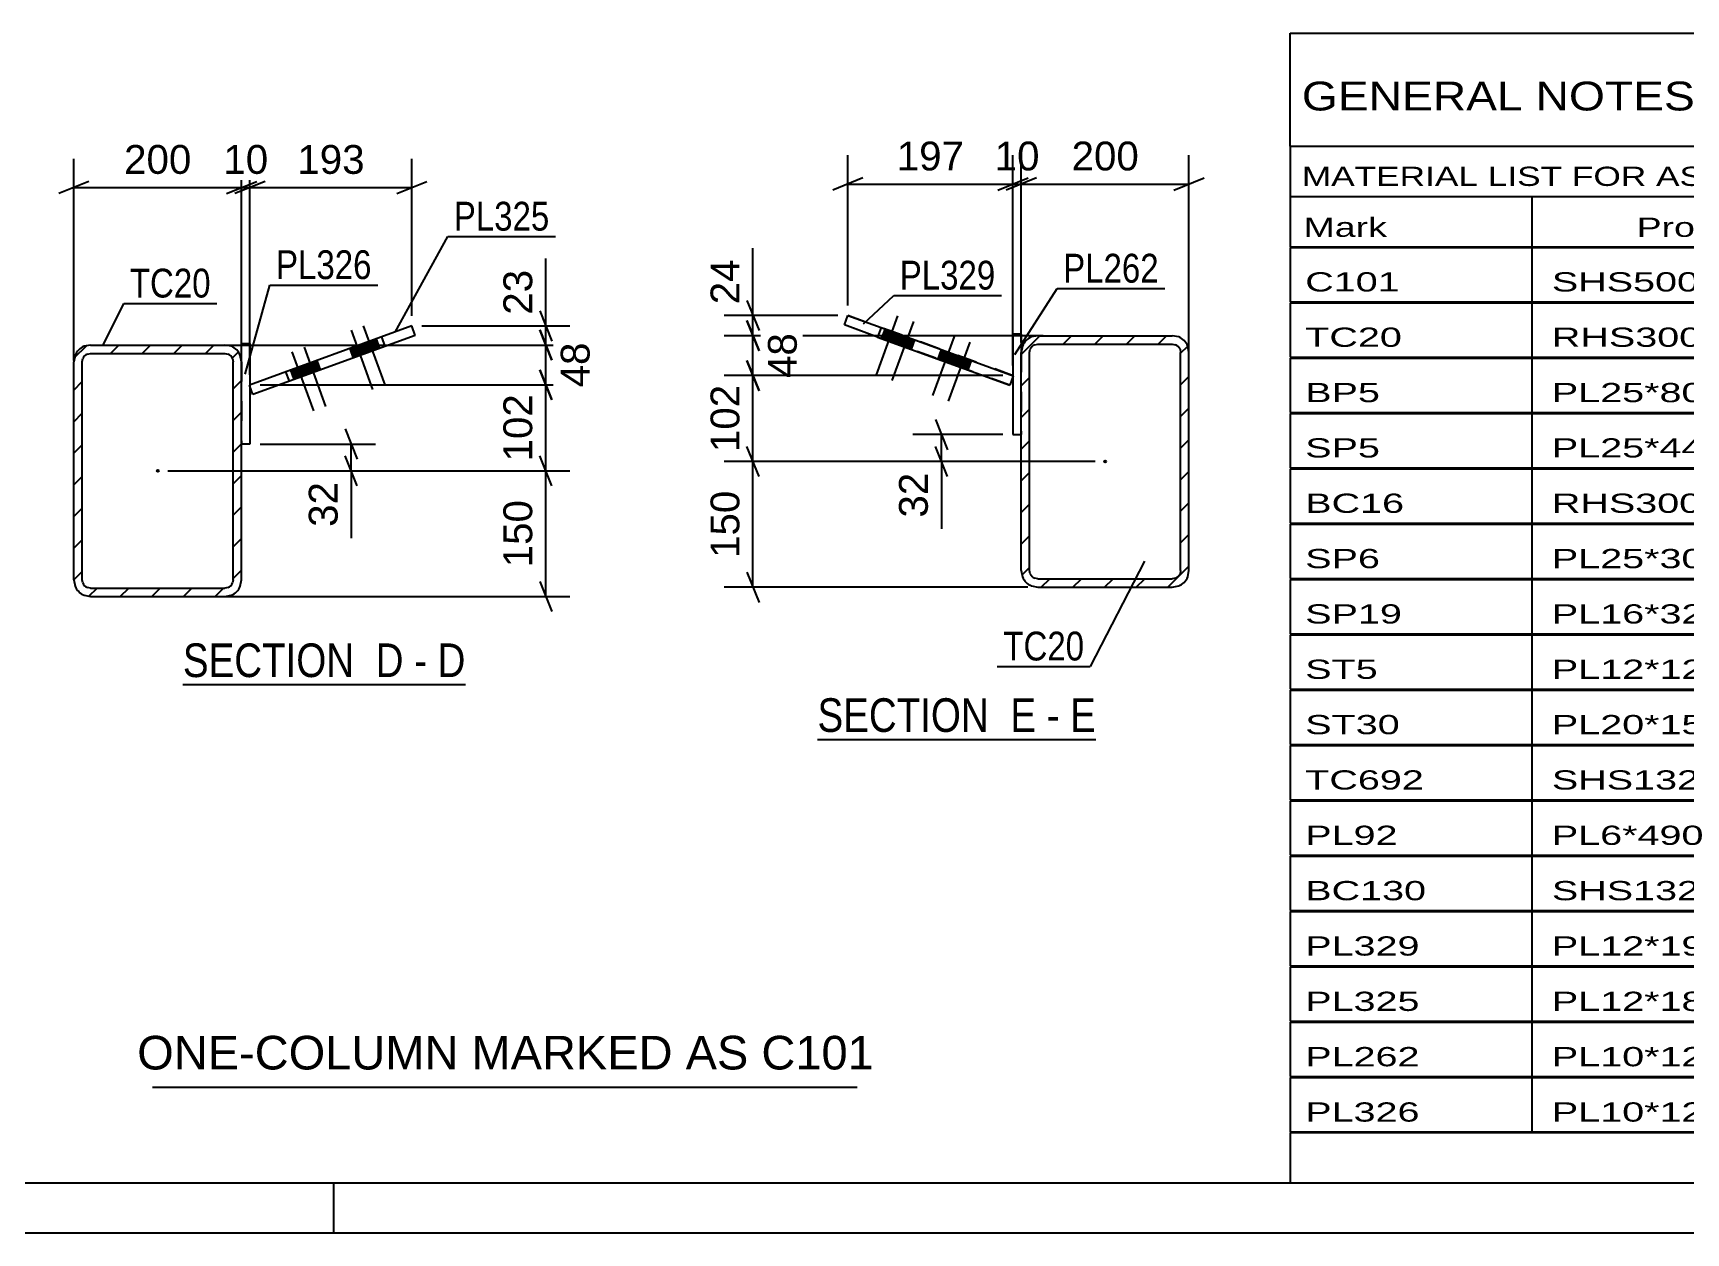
# Model space of a CAD drawing. Header units: millimetres. Extents: x -162 to 432, y -197 to 223.
# Drawn here: x -17.8 to 146.4, y -196.9 to -77.6 of the extents above; entities that cross this region are included whole.
import ezdxf

# ---------------------------------------------------------------- set-up
doc = ezdxf.new("R2010")
doc.units = ezdxf.units.MM
doc.linetypes.add('DXK_LINE_DOT2', pattern=[3.9198, 1.9599, -1.9599])
doc.linetypes.add('DXK_LINE_DOT3', pattern=[5.9187, 2.979, -0.9799, 0.9799, -0.9799])
doc.styles.add('Arial', font='ARIAL.TTF', dxfattribs={"height": 0.2})
doc.styles.add('Arial Narrow', font='ARIALN.TTF', dxfattribs={"height": 0.2})

# ---------------------------------------------------------------- blocks, each defined once
blk = doc.blocks.new('Unknown-284928118-1134')
at = {"color": 5, "linetype": 'Continuous'}
for p, q in [((-156.88, -191.89), (427.12, -191.89)), ((12.12, -196.89), (12.12, -191.89)), ((-161.88, -196.89), (432.12, -196.89))]:
    blk.add_line(p, q, dxfattribs=at)
blk = doc.blocks.new('Unknown-284928118-13 - 1659')
at = {"color": 6, "linetype": 'Continuous'}
blk.add_line((-2.87, -142.39), (25.2, -142.39), dxfattribs=at)
at = {"color": 0, "linetype": 'Continuous'}
for points in [[(15.23, -141.64), (15.23, -138.14), (-2.87, -138.14), (-2.87, -141.64)], [(19.05, -141.64), (19.05, -138.14), (16.28, -138.14), (16.28, -141.64)], [(21.38, -141.64), (21.38, -138.14), (20.1, -138.14), (20.1, -141.64)], [(25.2, -141.64), (25.2, -138.14), (22.43, -138.14), (22.43, -141.64)]]:
    blk.add_wipeout(points, dxfattribs=at)
at = {"color": 7, "linetype": 'Continuous', "style": 'Arial Narrow'}
for s, p in [('SECTION ', (-2.87, -141.64)), ('D', (16.28, -141.64)), ('D', (22.43, -141.64)), ('-', (20.1, -141.64))]:
    blk.add_text(s, height=3.34, dxfattribs=at).set_placement(p)
blk = doc.blocks.new('Unknown-284928118-16 - 3590')
at = {"color": 6, "linetype": 'Continuous'}
blk.add_line((60.17, -147.84), (87.82, -147.84), dxfattribs=at)
at = {"color": 0, "linetype": 'Continuous'}
for points in [[(78.28, -147.09), (78.28, -143.59), (60.17, -143.59), (60.17, -147.09)], [(81.89, -147.09), (81.89, -143.59), (79.33, -143.59), (79.33, -147.09)], [(84.21, -147.09), (84.21, -143.59), (82.94, -143.59), (82.94, -147.09)], [(87.82, -147.09), (87.82, -143.59), (85.26, -143.59), (85.26, -147.09)]]:
    blk.add_wipeout(points, dxfattribs=at)
at = {"color": 7, "linetype": 'Continuous', "style": 'Arial Narrow'}
for s, p in [('SECTION ', (60.17, -147.09)), ('E', (79.33, -147.09)), ('E', (85.26, -147.09)), ('-', (82.94, -147.09))]:
    blk.add_text(s, height=3.34, dxfattribs=at).set_placement(p)
blk = doc.blocks.new('Part-284928118-1743 - 1659')
at = {"color": 2, "linetype": 'Continuous'}
for p, q in [((2.96, -110.31), (2.96, -108.48)), ((2.96, -108.48), (3.79, -108.48)), ((3.79, -108.48), (3.79, -118.48)), ((3.79, -118.48), (2.96, -118.48))]:
    blk.add_line(p, q, dxfattribs=at)
at = {"color": 7, "linetype": 'DXK_LINE_DOT2'}
blk.add_line((2.96, -110.31), (2.96, -118.48), dxfattribs=at)
blk = doc.blocks.new('Part-284928118-1690 - 1659')
at = {"linetype": 'Continuous'}
h = blk.add_hatch(dxfattribs=at)
h.set_pattern_fill('', scale=0.7, style=0, pattern_type=0)
h.set_pattern_definition([(45, (-13.7074, -131.9738), (-1.57154, 1.57154), [])])
h.paths.add_polyline_path([(-13.71, -110.31), (-13.71, -131.97), (-13.58, -132.61), (-13.22, -133.15), (-12.68, -133.51), (-12.04, -133.64), (1.29, -133.64), (1.93, -133.51), (2.47, -133.15), (2.83, -132.61), (2.96, -131.97), (2.96, -110.31), (2.83, -109.67), (2.47, -109.13), (1.93, -108.77), (1.29, -108.64), (-12.04, -108.64), (-12.68, -108.77), (-13.22, -109.13), (-13.58, -109.67)])
h.paths.add_polyline_path([(-12.63, -109.72), (-12.36, -109.54), (-12.04, -109.47), (1.29, -109.47), (1.61, -109.54), (1.88, -109.72), (2.06, -109.99), (2.13, -110.31), (2.13, -131.97), (2.06, -132.29), (1.88, -132.56), (1.61, -132.74), (1.29, -132.81), (-12.04, -132.81), (-12.36, -132.74), (-12.63, -132.56), (-12.81, -132.29), (-12.87, -131.97), (-12.87, -110.31), (-12.81, -109.99)])
blk.add_hatch(color=246, dxfattribs=at).paths.add_polyline_path([(-5.37, -121.24, -1), (-5.37, -121.04, -1)])
at = {"color": 2, "linetype": 'Continuous'}
for p, q in [((-13.58, -109.67), (-13.71, -110.31)), ((-12.87, -110.31), (-12.81, -109.99)), ((-12.04, -108.64), (-12.68, -108.77)), ((-12.36, -109.54), (-12.04, -109.47)), ((-12.04, -108.64), (1.29, -108.64)), ((-12.04, -109.47), (1.29, -109.47)), ((1.93, -108.77), (1.29, -108.64)), ((1.29, -109.47), (1.61, -109.54)), ((2.06, -109.99), (2.13, -110.31)), ((2.96, -110.31), (2.83, -109.67)), ((-13.71, -131.97), (-13.71, -110.31)), ((-12.87, -131.97), (-12.87, -110.31)), ((2.13, -131.97), (2.13, -110.31)), ((2.96, -131.97), (2.96, -110.31)), ((-13.71, -131.97), (-13.58, -132.61)), ((-12.81, -132.29), (-12.87, -131.97)), ((-12.04, -132.81), (-12.36, -132.74)), ((-12.04, -132.81), (1.29, -132.81)), ((1.61, -132.74), (1.29, -132.81)), ((2.13, -131.97), (2.06, -132.29)), ((2.83, -132.61), (2.96, -131.97)), ((-12.68, -133.51), (-12.04, -133.64)), ((-12.04, -133.64), (1.29, -133.64)), ((1.29, -133.64), (1.93, -133.51))]:
    blk.add_line(p, q, dxfattribs=at)
at = {"color": 7, "linetype": 'DXK_LINE_DOT3'}
blk.add_line((-5.37, -121.14), (-5.37, -121.14), dxfattribs=at)
at = {"color": 246, "linetype": 'DXK_LINE_DOT2'}
blk.add_line((-5.37, -121.14), (-5.37, -121.14), dxfattribs=at)
at = {"color": 246, "linetype": 'Continuous'}
blk.add_circle((-5.37, -121.14), 0.1, dxfattribs=at)
at = {"color": 2, "linetype": 'Continuous'}
for centre, radius, start, end in [((-12.04, -110.31), 1.67, 112.5, 157.5), ((-12.04, -110.31), 0.833, 112.5, 157.5), ((1.29, -110.31), 0.833, 22.5, 67.5), ((1.29, -110.31), 1.67, 22.5, 67.5), ((-12.04, -131.97), 1.67, 202.5, 247.5), ((-12.04, -131.97), 0.833, 202.5, 247.5), ((1.29, -131.97), 0.833, 292.5, 337.5), ((1.29, -131.97), 1.67, 292.5, 337.5)]:
    blk.add_arc(centre, radius, start, end, dxfattribs=at)
blk = doc.blocks.new('Part-284928118-1760 - 1659')
at = {"color": 2, "linetype": 'Continuous'}
for p, q in [((19.87, -106.75), (3.75, -112.62)), ((20.21, -107.69), (4.09, -113.56)), ((17.23, -108.78), (16.88, -107.84)), ((20.21, -107.69), (19.87, -106.75)), ((4.09, -113.56), (3.75, -112.62))]:
    blk.add_line(p, q, dxfattribs=at)
at = {"color": 7, "linetype": 'DXK_LINE_DOT2'}
blk.add_line((7.71, -112.24), (7.37, -111.3), dxfattribs=at)
blk = doc.blocks.new('Bolt-284928118-1769 - 1659')
at = {"linetype": 'Continuous'}
for points in [[(15.25, -109.5), (16.66, -108.98), (16.32, -108.04), (14.91, -108.56)], [(14.04, -109.94), (15.45, -109.43), (15.11, -108.49), (13.7, -109)], [(8.16, -112.08), (9.57, -111.57), (9.23, -110.63), (7.82, -111.14)], [(9.37, -111.64), (10.78, -111.12), (10.44, -110.18), (9.03, -110.7)]]:
    blk.add_hatch(color=1, dxfattribs=at).paths.add_polyline_path(points)
at = {"color": 1, "linetype": 'Continuous'}
for p, q in [((13.83, -107.18), (15.97, -113.05)), ((15.05, -106.73), (17.18, -112.61)), ((16.32, -108.04), (16.66, -108.98)), ((7.95, -109.32), (10.09, -115.19)), ((9.17, -108.87), (11.3, -114.75)), ((13.7, -109), (14.04, -109.94)), ((14.91, -108.56), (15.25, -109.5)), ((15.11, -108.49), (15.45, -109.43)), ((7.82, -111.14), (8.16, -112.08)), ((9.03, -110.7), (9.37, -111.64)), ((9.23, -110.63), (9.57, -111.57)), ((10.44, -110.18), (10.78, -111.12))]:
    blk.add_line(p, q, dxfattribs=at)
blk = doc.blocks.new('Part-284928118-3602 - 3590')
at = {"linetype": 'Continuous'}
h = blk.add_hatch(dxfattribs=at)
h.set_pattern_fill('', scale=0.7, style=0, pattern_type=0)
h.set_pattern_definition([(45, (96.948, -108.7447), (-1.57154, 1.57154), [])])
h.paths.add_polyline_path([(97.07, -109.38), (96.95, -108.74), (96.59, -108.2), (96.05, -107.84), (95.41, -107.72), (82.07, -107.72), (81.44, -107.84), (80.9, -108.2), (80.54, -108.74), (80.41, -109.38), (80.41, -131.05), (80.54, -131.69), (80.9, -132.23), (81.44, -132.59), (82.07, -132.72), (95.41, -132.72), (96.05, -132.59), (96.59, -132.23), (96.95, -131.69), (97.07, -131.05)])
h.paths.add_polyline_path([(96.18, -131.37), (96, -131.64), (95.73, -131.82), (95.41, -131.88), (82.07, -131.88), (81.76, -131.82), (81.49, -131.64), (81.3, -131.37), (81.24, -131.05), (81.24, -109.38), (81.3, -109.06), (81.49, -108.79), (81.76, -108.61), (82.07, -108.55), (95.41, -108.55), (95.73, -108.61), (96, -108.79), (96.18, -109.06), (96.24, -109.38), (96.24, -131.05)])
blk.add_hatch(color=246, dxfattribs=at).paths.add_polyline_path([(88.74, -120.32, -1), (88.74, -120.12, -1)])
at = {"color": 2, "linetype": 'Continuous'}
for p, q in [((82.07, -107.72), (81.44, -107.84)), ((82.07, -107.72), (82.07, -107.72)), ((82.07, -107.72), (95.41, -107.72)), ((95.41, -107.72), (95.41, -107.72)), ((96.05, -107.84), (95.41, -107.72)), ((80.54, -108.74), (80.41, -109.38)), ((80.41, -109.38), (80.41, -109.38)), ((80.41, -131.05), (80.41, -109.38)), ((81.24, -109.38), (81.3, -109.06)), ((81.24, -109.38), (81.24, -109.38)), ((81.24, -131.05), (81.24, -109.38)), ((81.76, -108.61), (82.07, -108.55)), ((82.07, -108.55), (82.07, -108.55)), ((82.07, -108.55), (95.41, -108.55)), ((95.41, -108.55), (95.41, -108.55)), ((95.41, -108.55), (95.73, -108.61)), ((96.18, -109.06), (96.24, -109.38)), ((96.24, -109.38), (96.24, -109.38)), ((96.24, -131.05), (96.24, -109.38)), ((97.07, -109.38), (96.95, -108.74)), ((97.07, -109.38), (97.07, -109.38)), ((97.07, -131.05), (97.07, -109.38)), ((80.41, -131.05), (80.41, -131.05)), ((80.41, -131.05), (80.54, -131.69)), ((81.24, -131.05), (81.24, -131.05)), ((81.3, -131.37), (81.24, -131.05)), ((96.24, -131.05), (96.18, -131.37)), ((96.24, -131.05), (96.24, -131.05)), ((96.95, -131.69), (97.07, -131.05)), ((97.07, -131.05), (97.07, -131.05)), ((81.44, -132.59), (82.07, -132.72)), ((82.07, -131.88), (81.76, -131.82)), ((82.07, -131.88), (82.07, -131.88)), ((82.07, -131.88), (95.41, -131.88)), ((82.07, -132.72), (82.07, -132.72)), ((82.07, -132.72), (95.41, -132.72)), ((95.73, -131.82), (95.41, -131.88)), ((95.41, -131.88), (95.41, -131.88)), ((95.41, -132.72), (96.05, -132.59)), ((95.41, -132.72), (95.41, -132.72))]:
    blk.add_line(p, q, dxfattribs=at)
at = {"color": 7, "linetype": 'DXK_LINE_DOT3'}
blk.add_line((88.74, -120.22), (88.74, -120.22), dxfattribs=at)
at = {"color": 246, "linetype": 'DXK_LINE_DOT2'}
blk.add_line((88.74, -120.22), (88.74, -120.22), dxfattribs=at)
at = {"color": 246, "linetype": 'Continuous'}
blk.add_circle((88.74, -120.22), 0.1, dxfattribs=at)
at = {"color": 2, "linetype": 'Continuous'}
for centre, radius, start, end in [((82.07, -109.38), 1.67, 112.5, 157.5), ((95.41, -109.38), 1.67, 22.5, 67.5), ((82.07, -109.38), 0.833, 112.5, 157.5), ((95.41, -109.38), 0.833, 22.5, 67.5), ((82.07, -131.05), 1.67, 202.5, 247.5), ((82.07, -131.05), 0.833, 202.5, 247.5), ((95.41, -131.05), 0.833, 292.5, 337.5), ((95.41, -131.05), 1.67, 292.5, 337.5)]:
    blk.add_arc(centre, radius, start, end, dxfattribs=at)
blk = doc.blocks.new('Bolt-284928118-3603 - 3590')
at = {"linetype": 'Continuous'}
for points in [[(66.51, -107.99), (67.91, -108.5), (68.26, -107.56), (66.85, -107.05)], [(68.07, -108.56), (69.48, -109.07), (69.82, -108.13), (68.41, -107.62)], [(72.12, -110.03), (73.53, -110.54), (73.87, -109.6), (72.46, -109.09)], [(73.68, -110.6), (75.09, -111.11), (75.43, -110.17), (74.03, -109.66)]]:
    blk.add_hatch(color=1, dxfattribs=at).paths.add_polyline_path(points)
at = {"color": 1, "linetype": 'Continuous'}
for p, q in [((68.12, -105.74), (65.98, -111.61)), ((69.69, -106.31), (67.55, -112.18)), ((66.85, -107.05), (66.51, -107.99)), ((68.26, -107.56), (67.91, -108.5)), ((68.41, -107.62), (68.07, -108.56)), ((69.82, -108.13), (69.48, -109.07)), ((73.73, -107.78), (71.6, -113.65)), ((75.3, -108.35), (73.16, -114.22)), ((72.46, -109.09), (72.12, -110.03)), ((73.87, -109.6), (73.53, -110.54)), ((74.03, -109.66), (73.68, -110.6)), ((75.43, -110.17), (75.09, -111.11))]:
    blk.add_line(p, q, dxfattribs=at)
blk = doc.blocks.new('Part-284928118-3616 - 3590')
at = {"color": 2, "linetype": 'Continuous'}
for p, q in [((62.84, -106.65), (63.18, -105.71)), ((66.14, -107.85), (62.84, -106.65)), ((63.18, -105.71), (66.48, -106.91)), ((66.48, -106.91), (66.14, -107.85)), ((66.14, -107.85), (79.28, -112.63)), ((66.48, -106.91), (79.62, -111.69)), ((79.62, -111.69), (79.28, -112.63)), ((79.62, -111.69), (79.62, -111.69))]:
    blk.add_line(p, q, dxfattribs=at)
at = {"color": 7, "linetype": 'DXK_LINE_DOT2'}
for p, q in [((79.28, -112.63), (62.84, -106.65)), ((79.62, -111.69), (63.18, -105.71)), ((74.76, -110.99), (75.1, -110.05))]:
    blk.add_line(p, q, dxfattribs=at)
blk = doc.blocks.new('Part-284928118-3623 - 3590')
at = {"color": 2, "linetype": 'Continuous'}
for p, q in [((80.41, -107.55), (79.58, -107.55)), ((79.58, -107.55), (79.58, -117.55)), ((80.41, -107.55), (80.41, -109.38)), ((79.58, -117.55), (80.41, -117.55))]:
    blk.add_line(p, q, dxfattribs=at)
at = {"color": 7, "linetype": 'DXK_LINE_DOT2'}
for p, q in [((80.41, -107.55), (79.58, -107.55)), ((80.41, -109.38), (80.41, -117.55)), ((79.58, -117.55), (80.41, -117.55))]:
    blk.add_line(p, q, dxfattribs=at)
blk = doc.blocks.new('StraightDimension-284928118-1772 - 1659')
at = {"color": 7, "linetype": 'Continuous'}
for p, q in [((33.78, -122.64), (32.58, -119.64)), ((-4.37, -121.14), (35.58, -121.14)), ((33.18, -133.64), (33.18, -121.14)), ((32.58, -132.14), (33.78, -135.14)), ((0.94, -133.64), (35.58, -133.64))]:
    blk.add_line(p, q, dxfattribs=at)
at = {"color": 0}
blk.add_wipeout([(32.43, -123.46), (28.23, -123.46), (28.23, -131.33), (32.43, -131.33)], dxfattribs=at)
at = {"color": 3, "style": 'Arial'}
blk.add_text('150', height=2.865, rotation=90.0002, dxfattribs=at).set_placement((31.83, -130.73))
blk = doc.blocks.new('StraightDimension-284928118-1799 - 1659')
at = {"color": 7, "linetype": 'Continuous'}
for p, q in [((32.58, -105.25), (33.78, -108.25)), ((20.87, -106.75), (35.58, -106.75)), ((33.78, -110.14), (32.58, -107.14)), ((33.18, -108.64), (33.18, -106.75)), ((-0.22, -108.64), (35.58, -108.64))]:
    blk.add_line(p, q, dxfattribs=at)
at = {"color": 0}
blk.add_wipeout([(32.43, -100.58), (28.23, -100.58), (28.23, -106.23), (32.43, -106.23)], dxfattribs=at)
at = {"color": 7, "linetype": 'Continuous'}
blk.add_line((33.18, -106.75), (33.18, -100.05), dxfattribs=at)
blk.add_line((33.18, -106.75), (33.18, -100.05), dxfattribs=at)
at = {"color": 3, "style": 'Arial'}
blk.add_text('23', height=2.865, rotation=90.0002, dxfattribs=at).set_placement((31.83, -105.63))
blk = doc.blocks.new('StraightDimension-284928118-1784 - 1659')
at = {"color": 7, "linetype": 'Continuous'}
for p, q in [((32.58, -111.1), (33.78, -114.1)), ((4.79, -112.6), (35.58, -112.6)), ((33.18, -121.14), (33.18, -112.6)), ((33.78, -122.64), (32.58, -119.64)), ((-4.37, -121.14), (35.58, -121.14))]:
    blk.add_line(p, q, dxfattribs=at)
at = {"color": 0}
blk.add_wipeout([(32.43, -112.94), (28.23, -112.94), (28.23, -120.81), (32.43, -120.81)], dxfattribs=at)
at = {"color": 3, "style": 'Arial'}
blk.add_text('102', height=2.865, rotation=90.0002, dxfattribs=at).set_placement((31.83, -120.21))
blk = doc.blocks.new('StraightDimension-284928118-1805 - 1659')
at = {"color": 7, "linetype": 'Continuous'}
for p, q in [((32.58, -107.14), (33.78, -110.14)), ((-0.22, -108.64), (36.03, -108.64)), ((33.18, -112.6), (33.18, -108.64)), ((33.78, -114.1), (32.58, -111.1)), ((4.79, -112.6), (36.03, -112.6))]:
    blk.add_line(p, q, dxfattribs=at)
at = {"color": 0}
blk.add_wipeout([(38.13, -107.8), (33.93, -107.8), (33.93, -113.45), (38.13, -113.45)], dxfattribs=at)
at = {"color": 3, "style": 'Arial'}
blk.add_text('48', height=2.865, rotation=90.0002, dxfattribs=at).set_placement((37.53, -112.85))
blk = doc.blocks.new('StraightDimension-284928118-1820 - 1659')
at = {"color": 7, "linetype": 'Continuous'}
for p, q in [((13.25, -116.98), (14.45, -119.98)), ((4.79, -118.48), (16.25, -118.48)), ((14.45, -122.64), (13.25, -119.64)), ((13.85, -121.14), (13.85, -118.48)), ((-4.37, -121.14), (16.25, -121.14))]:
    blk.add_line(p, q, dxfattribs=at)
at = {"color": 0}
blk.add_wipeout([(13.1, -121.67), (8.9, -121.67), (8.9, -127.31), (13.1, -127.31)], dxfattribs=at)
at = {"color": 7, "linetype": 'Continuous'}
blk.add_line((13.85, -121.14), (13.85, -127.84), dxfattribs=at)
blk.add_line((13.85, -121.14), (13.85, -127.84), dxfattribs=at)
at = {"color": 3, "style": 'Arial'}
blk.add_text('32', height=2.865, rotation=90.0002, dxfattribs=at).set_placement((12.5, -126.71))
blk = doc.blocks.new('StraightDimension-284928118-1832 - 1659')
at = {"color": 7, "linetype": 'Continuous'}
for p, q in [((-13.71, -110.19), (-13.71, -90.13)), ((2.96, -109.31), (2.96, -90.13)), ((-12.21, -92.38), (-15.21, -93.58)), ((-13.71, -92.98), (2.96, -92.98)), ((1.46, -93.58), (4.46, -92.38))]:
    blk.add_line(p, q, dxfattribs=at)
at = {"color": 0}
blk.add_wipeout([(-1.44, -92.23), (-1.44, -88.03), (-9.31, -88.03), (-9.31, -92.23)], dxfattribs=at)
at = {"color": 3, "style": 'Arial'}
blk.add_text('200', height=2.865, dxfattribs=at).set_placement((-8.71, -91.63))
blk = doc.blocks.new('StraightDimension-284928118-1845 - 1659')
at = {"color": 7, "linetype": 'Continuous'}
for p, q in [((3.79, -111.6), (3.79, -90.13)), ((19.87, -105.75), (19.87, -90.13)), ((5.29, -92.38), (2.29, -93.58)), ((3.79, -92.98), (19.87, -92.98)), ((18.37, -93.58), (21.37, -92.38))]:
    blk.add_line(p, q, dxfattribs=at)
at = {"color": 0}
blk.add_wipeout([(15.77, -92.23), (15.77, -88.03), (7.9, -88.03), (7.9, -92.23)], dxfattribs=at)
at = {"color": 3, "style": 'Arial'}
blk.add_text('193', height=2.865, dxfattribs=at).set_placement((8.5, -91.63))
blk = doc.blocks.new('StraightDimension-284928118-1859 - 1659')
at = {"color": 7, "linetype": 'Continuous'}
for p, q in [((2.96, -109.31), (2.96, -90.13)), ((3.79, -111.6), (3.79, -90.13)), ((1.46, -93.58), (4.46, -92.38)), ((5.29, -92.38), (2.29, -93.58)), ((2.96, -92.98), (3.79, -92.98))]:
    blk.add_line(p, q, dxfattribs=at)
at = {"color": 0}
blk.add_wipeout([(6.2, -92.23), (6.2, -88.03), (0.55, -88.03), (0.55, -92.23)], dxfattribs=at)
at = {"color": 3, "style": 'Arial'}
blk.add_text('10', height=2.865, dxfattribs=at).set_placement((1.15, -91.63))
blk = doc.blocks.new('StraightDimension-284928118-3726 - 3590')
at = {"color": 7, "linetype": 'Continuous'}
for p, q in [((53.16, -104.21), (54.36, -107.21)), ((62.18, -105.71), (50.91, -105.71)), ((54.36, -109.22), (53.16, -106.22)), ((53.76, -107.72), (53.76, -105.71)), ((82.59, -107.72), (50.91, -107.72))]:
    blk.add_line(p, q, dxfattribs=at)
at = {"color": 0}
blk.add_wipeout([(53.01, -99.54), (48.81, -99.54), (48.81, -105.19), (53.01, -105.19)], dxfattribs=at)
at = {"color": 7, "linetype": 'Continuous'}
blk.add_line((53.76, -105.71), (53.76, -99.01), dxfattribs=at)
blk.add_line((53.76, -105.71), (53.76, -99.01), dxfattribs=at)
at = {"color": 3, "style": 'Arial'}
blk.add_text('24', height=2.865, rotation=90.0002, dxfattribs=at).set_placement((52.41, -104.59))
blk = doc.blocks.new('StraightDimension-284928118-3673 - 3590')
at = {"color": 7, "linetype": 'Continuous'}
for p, q in [((71.88, -116.05), (73.08, -119.05)), ((78.58, -117.55), (69.63, -117.55)), ((72.48, -120.22), (72.48, -117.55)), ((73.08, -121.72), (71.88, -118.72)), ((87.74, -120.22), (69.63, -120.22))]:
    blk.add_line(p, q, dxfattribs=at)
at = {"color": 0}
blk.add_wipeout([(71.73, -120.74), (67.53, -120.74), (67.53, -126.39), (71.73, -126.39)], dxfattribs=at)
at = {"color": 7, "linetype": 'Continuous'}
blk.add_line((72.48, -120.22), (72.48, -126.91), dxfattribs=at)
blk.add_line((72.48, -120.22), (72.48, -126.91), dxfattribs=at)
at = {"color": 3, "style": 'Arial'}
blk.add_text('32', height=2.865, rotation=90.0002, dxfattribs=at).set_placement((71.13, -125.79))
blk = doc.blocks.new('StraightDimension-284928118-3685 - 3590')
at = {"color": 7, "linetype": 'Continuous'}
for p, q in [((79.58, -110.68), (79.58, -89.79)), ((80.41, -108.38), (80.41, -89.79)), ((78.08, -93.24), (81.08, -92.04)), ((81.91, -92.04), (78.91, -93.24)), ((79.58, -92.64), (80.41, -92.64))]:
    blk.add_line(p, q, dxfattribs=at)
at = {"color": 0}
blk.add_wipeout([(82.82, -91.89), (82.82, -87.69), (77.17, -87.69), (77.17, -91.89)], dxfattribs=at)
at = {"color": 3, "style": 'Arial'}
blk.add_text('10', height=2.865, dxfattribs=at).set_placement((77.77, -91.29))
blk = doc.blocks.new('StraightDimension-284928118-3702 - 3590')
at = {"color": 7, "linetype": 'Continuous'}
for p, q in [((63.18, -104.71), (63.18, -89.79)), ((79.58, -110.68), (79.58, -89.79)), ((64.68, -92.04), (61.68, -93.24)), ((63.18, -92.64), (79.58, -92.64)), ((78.08, -93.24), (81.08, -92.04))]:
    blk.add_line(p, q, dxfattribs=at)
at = {"color": 0}
blk.add_wipeout([(75.31, -91.89), (75.31, -87.69), (67.44, -87.69), (67.44, -91.89)], dxfattribs=at)
at = {"color": 3, "style": 'Arial'}
blk.add_text('197', height=2.865, dxfattribs=at).set_placement((68.04, -91.29))
blk = doc.blocks.new('StraightDimension-284928118-3714 - 3590')
at = {"color": 7, "linetype": 'Continuous'}
for p, q in [((80.41, -108.38), (80.41, -89.79)), ((97.07, -109.27), (97.07, -89.79)), ((81.91, -92.04), (78.91, -93.24)), ((80.41, -92.64), (97.07, -92.64)), ((95.57, -93.24), (98.57, -92.04))]:
    blk.add_line(p, q, dxfattribs=at)
at = {"color": 0}
blk.add_wipeout([(92.68, -91.89), (92.68, -87.69), (84.81, -87.69), (84.81, -91.89)], dxfattribs=at)
at = {"color": 3, "style": 'Arial'}
blk.add_text('200', height=2.865, dxfattribs=at).set_placement((85.41, -91.29))
blk = doc.blocks.new('StraightDimension-284928118-3734 - 3590')
at = {"color": 7, "linetype": 'Continuous'}
for p, q in [((54.36, -121.72), (53.16, -118.72)), ((87.74, -120.22), (50.91, -120.22)), ((53.76, -132.72), (53.76, -120.22)), ((53.16, -131.22), (54.36, -134.22)), ((81.07, -132.72), (50.91, -132.72))]:
    blk.add_line(p, q, dxfattribs=at)
at = {"color": 0}
blk.add_wipeout([(53.01, -122.53), (48.81, -122.53), (48.81, -130.4), (53.01, -130.4)], dxfattribs=at)
at = {"color": 3, "style": 'Arial'}
blk.add_text('150', height=2.865, rotation=90.0002, dxfattribs=at).set_placement((52.41, -129.8))
blk = doc.blocks.new('StraightDimension-284928118-3745 - 3590')
at = {"color": 7, "linetype": 'Continuous'}
for p, q in [((53.16, -106.22), (54.36, -109.22)), ((82.59, -107.72), (51.36, -107.72)), ((53.76, -111.68), (53.76, -107.72)), ((54.36, -113.18), (53.16, -110.18)), ((78.58, -111.68), (51.36, -111.68))]:
    blk.add_line(p, q, dxfattribs=at)
at = {"color": 0}
blk.add_wipeout([(58.71, -106.87), (54.51, -106.87), (54.51, -112.52), (58.71, -112.52)], dxfattribs=at)
at = {"color": 3, "style": 'Arial'}
blk.add_text('48', height=2.865, rotation=90.0002, dxfattribs=at).set_placement((58.11, -111.92))
blk = doc.blocks.new('StraightDimension-284928118-3761 - 3590')
at = {"color": 7, "linetype": 'Continuous'}
for p, q in [((53.16, -110.18), (54.36, -113.18)), ((78.58, -111.68), (50.91, -111.68)), ((53.76, -120.22), (53.76, -111.68)), ((54.36, -121.72), (53.16, -118.72)), ((87.74, -120.22), (50.91, -120.22))]:
    blk.add_line(p, q, dxfattribs=at)
at = {"color": 0}
blk.add_wipeout([(53.01, -112.01), (48.81, -112.01), (48.81, -119.88), (53.01, -119.88)], dxfattribs=at)
at = {"color": 3, "style": 'Arial'}
blk.add_text('102', height=2.865, rotation=90.0002, dxfattribs=at).set_placement((52.41, -119.28))
blk = doc.blocks.new('Unknown-284928118-9562')
at = {"color": 7, "linetype": 'Continuous'}
for p, q in [((107.12, -77.64), (267.12, -77.64)), ((107.12, -88.89), (107.12, -77.64)), ((267.12, -77.64), (267.12, -88.89)), ((107.12, -88.89), (267.12, -88.89)), ((107.12, -88.89), (107.12, -93.89)), ((267.12, -88.89), (267.12, -93.89)), ((107.12, -93.89), (267.12, -93.89)), ((107.12, -93.89), (107.12, -98.89)), ((131.12, -93.89), (131.12, -98.89)), ((166.62, -93.89), (166.62, -98.89)), ((192.62, -93.89), (192.62, -98.89)), ((205.62, -93.89), (205.62, -98.89)), ((223.12, -93.89), (223.12, -98.89)), ((245.12, -93.89), (245.12, -98.89)), ((267.12, -93.89), (267.12, -98.89)), ((107.12, -98.89), (267.12, -98.89)), ((107.12, -98.94), (107.12, -104.34)), ((107.12, -98.94), (267.12, -98.94)), ((131.12, -98.89), (131.12, -104.39)), ((166.62, -98.89), (166.62, -104.39)), ((192.62, -98.89), (192.62, -104.39)), ((205.62, -98.89), (205.62, -104.39)), ((223.12, -98.89), (223.12, -104.39)), ((245.12, -98.89), (245.12, -104.39)), ((267.12, -98.94), (267.12, -104.34)), ((107.12, -104.34), (267.12, -104.34)), ((107.12, -104.44), (107.12, -109.84)), ((107.12, -104.44), (267.12, -104.44)), ((131.12, -104.39), (131.12, -109.89)), ((166.62, -104.39), (166.62, -109.89)), ((192.62, -104.39), (192.62, -109.89)), ((205.62, -104.39), (205.62, -109.89)), ((223.12, -104.39), (223.12, -109.89)), ((245.12, -104.39), (245.12, -109.89)), ((267.12, -104.44), (267.12, -109.84)), ((107.12, -109.84), (267.12, -109.84)), ((107.12, -109.94), (107.12, -115.34)), ((107.12, -109.94), (267.12, -109.94)), ((131.12, -109.89), (131.12, -115.39)), ((166.62, -109.89), (166.62, -115.39)), ((192.62, -109.89), (192.62, -115.39)), ((205.62, -109.89), (205.62, -115.39)), ((223.12, -109.89), (223.12, -115.39)), ((245.12, -109.89), (245.12, -115.39)), ((267.12, -109.94), (267.12, -115.34)), ((107.12, -115.34), (267.12, -115.34)), ((107.12, -115.44), (107.12, -120.84)), ((107.12, -115.44), (267.12, -115.44)), ((131.12, -115.39), (131.12, -120.89)), ((166.62, -115.39), (166.62, -120.89)), ((192.62, -115.39), (192.62, -120.89)), ((205.62, -115.39), (205.62, -120.89)), ((223.12, -115.39), (223.12, -120.89)), ((245.12, -115.39), (245.12, -120.89)), ((267.12, -115.44), (267.12, -120.84)), ((107.12, -120.84), (267.12, -120.84)), ((107.12, -120.94), (107.12, -126.34)), ((107.12, -120.94), (267.12, -120.94)), ((131.12, -120.89), (131.12, -126.39)), ((166.62, -120.89), (166.62, -126.39)), ((192.62, -120.89), (192.62, -126.39)), ((205.62, -120.89), (205.62, -126.39)), ((223.12, -120.89), (223.12, -126.39)), ((245.12, -120.89), (245.12, -126.39)), ((267.12, -120.94), (267.12, -126.34)), ((107.12, -126.34), (267.12, -126.34)), ((131.12, -126.39), (131.12, -131.89)), ((166.62, -126.39), (166.62, -131.89)), ((192.62, -126.39), (192.62, -131.89)), ((205.62, -126.39), (205.62, -131.89)), ((223.12, -126.39), (223.12, -131.89)), ((245.12, -126.39), (245.12, -131.89)), ((107.12, -126.44), (107.12, -131.84)), ((107.12, -126.44), (267.12, -126.44)), ((267.12, -126.44), (267.12, -131.84)), ((107.12, -131.84), (267.12, -131.84)), ((107.12, -131.94), (107.12, -137.34)), ((107.12, -131.94), (267.12, -131.94)), ((131.12, -131.89), (131.12, -137.39)), ((166.62, -131.89), (166.62, -137.39)), ((192.62, -131.89), (192.62, -137.39)), ((205.62, -131.89), (205.62, -137.39)), ((223.12, -131.89), (223.12, -137.39)), ((245.12, -131.89), (245.12, -137.39)), ((267.12, -131.94), (267.12, -137.34)), ((107.12, -137.34), (267.12, -137.34)), ((107.12, -137.44), (107.12, -142.84)), ((107.12, -137.44), (267.12, -137.44)), ((131.12, -137.39), (131.12, -142.89)), ((166.62, -137.39), (166.62, -142.89)), ((192.62, -137.39), (192.62, -142.89)), ((205.62, -137.39), (205.62, -142.89)), ((223.12, -137.39), (223.12, -142.89)), ((245.12, -137.39), (245.12, -142.89)), ((267.12, -137.44), (267.12, -142.84)), ((107.12, -142.84), (267.12, -142.84)), ((107.12, -142.94), (107.12, -148.34)), ((107.12, -142.94), (267.12, -142.94)), ((131.12, -142.89), (131.12, -148.39)), ((166.62, -142.89), (166.62, -148.39)), ((192.62, -142.89), (192.62, -148.39)), ((205.62, -142.89), (205.62, -148.39)), ((223.12, -142.89), (223.12, -148.39)), ((245.12, -142.89), (245.12, -148.39)), ((267.12, -142.94), (267.12, -148.34)), ((107.12, -148.34), (267.12, -148.34)), ((107.12, -148.44), (107.12, -153.84)), ((107.12, -148.44), (267.12, -148.44)), ((131.12, -148.39), (131.12, -153.89)), ((166.62, -148.39), (166.62, -153.89)), ((192.62, -148.39), (192.62, -153.89)), ((205.62, -148.39), (205.62, -153.89)), ((223.12, -148.39), (223.12, -153.89)), ((245.12, -148.39), (245.12, -153.89)), ((267.12, -148.44), (267.12, -153.84)), ((107.12, -153.84), (267.12, -153.84)), ((107.12, -153.94), (107.12, -159.34)), ((107.12, -153.94), (267.12, -153.94)), ((131.12, -153.89), (131.12, -159.39)), ((166.62, -153.89), (166.62, -159.39)), ((192.62, -153.89), (192.62, -159.39)), ((205.62, -153.89), (205.62, -159.39)), ((223.12, -153.89), (223.12, -159.39)), ((245.12, -153.89), (245.12, -159.39)), ((267.12, -153.94), (267.12, -159.34)), ((107.12, -159.34), (267.12, -159.34)), ((107.12, -159.44), (107.12, -164.84)), ((107.12, -159.44), (267.12, -159.44)), ((131.12, -159.39), (131.12, -164.89)), ((166.62, -159.39), (166.62, -164.89)), ((192.62, -159.39), (192.62, -164.89)), ((205.62, -159.39), (205.62, -164.89)), ((223.12, -159.39), (223.12, -164.89)), ((245.12, -159.39), (245.12, -164.89)), ((267.12, -159.44), (267.12, -164.84)), ((107.12, -164.84), (267.12, -164.84)), ((107.12, -164.94), (107.12, -170.34)), ((107.12, -164.94), (267.12, -164.94)), ((131.12, -164.89), (131.12, -170.39)), ((166.62, -164.89), (166.62, -170.39)), ((192.62, -164.89), (192.62, -170.39)), ((205.62, -164.89), (205.62, -170.39)), ((223.12, -164.89), (223.12, -170.39)), ((245.12, -164.89), (245.12, -170.39)), ((267.12, -164.94), (267.12, -170.34)), ((107.12, -170.34), (267.12, -170.34)), ((107.12, -170.44), (107.12, -175.84)), ((107.12, -170.44), (267.12, -170.44)), ((131.12, -170.39), (131.12, -175.89)), ((166.62, -170.39), (166.62, -175.89)), ((192.62, -170.39), (192.62, -175.89)), ((205.62, -170.39), (205.62, -175.89)), ((223.12, -170.39), (223.12, -175.89)), ((245.12, -170.39), (245.12, -175.89)), ((267.12, -170.44), (267.12, -175.84)), ((107.12, -175.84), (267.12, -175.84)), ((107.12, -175.94), (107.12, -181.34)), ((107.12, -175.94), (267.12, -175.94)), ((131.12, -175.89), (131.12, -181.39)), ((166.62, -175.89), (166.62, -181.39)), ((192.62, -175.89), (192.62, -181.39)), ((205.62, -175.89), (205.62, -181.39)), ((223.12, -175.89), (223.12, -181.39)), ((245.12, -175.89), (245.12, -181.39)), ((267.12, -175.94), (267.12, -181.34)), ((107.12, -181.34), (267.12, -181.34)), ((107.12, -181.44), (107.12, -186.84)), ((107.12, -181.44), (267.12, -181.44)), ((131.12, -181.39), (131.12, -186.89)), ((166.62, -181.39), (166.62, -186.89)), ((192.62, -181.39), (192.62, -186.89)), ((205.62, -181.39), (205.62, -186.89)), ((223.12, -181.39), (223.12, -186.89)), ((245.12, -181.39), (245.12, -186.89)), ((267.12, -181.44), (267.12, -186.84)), ((107.12, -186.84), (267.12, -186.84)), ((107.12, -186.89), (267.12, -186.89)), ((107.12, -186.89), (107.12, -191.89)), ((223.12, -186.89), (223.12, -191.89)), ((245.12, -186.89), (245.12, -191.89)), ((267.12, -186.89), (267.12, -191.89)), ((107.12, -191.89), (267.12, -191.89))]:
    blk.add_line(p, q, dxfattribs=at)
at = {"color": 7, "style": 'Arial Narrow'}
for s, height, width, p in [('GENERAL NOTES & WELD DETAILS :', 2.8633, 1.4, (108.28, -85.33)), ('REFER TYP DRAWING TYP-01', 1.9089, 1.6, (191.82, -85.23)), ("MATERIAL LIST FOR ASSEMBLY MK'D", 1.9089, 1.6, (108.28, -92.83)), ('C101', 1.909, 1.794707, (202.23, -92.92)), ('1', 1.91, 1.794707, (229.21, -92.83)), ('No. Required', 1.9089, 1.6, (238.54, -92.83)), ('Mark', 1.909, 1.7, (108.46, -97.89)), ('Profile', 1.909, 1.7, (141.54, -97.89)), ('Material', 1.909, 1.7, (171.66, -97.83)), ('No.', 1.909, 1.7, (196.62, -97.83)), ('Length', 1.909, 1.7, (207.12, -97.83)), ('Area', 1.909, 1.7, (229.62, -97.83)), ('Weight', 1.909, 1.7, (249.12, -97.83))]:
    blk.add_text(s, height=height, dxfattribs=dict(at, width=width)).set_placement(p)
at = {"color": 7, "linetype": 'Continuous', "style": 'Arial Narrow'}
for s, height, width, p in [('C101', 1.909, 1.794707, (108.62, -103.32)), ('SHS500*20', 1.909, 1.794707, (133.12, -103.32)), ('E350', 1.909, 1.794707, (172.86, -103.32)), ('1', 1.91, 1.794707, (196.98, -103.32)), ('8110', 1.909, 1.794707, (209.71, -103.32)), ('16.3', 1.909, 1.794707, (231.25, -103.32)), ('2444.7', 1.909, 1.794707, (247.89, -103.32)), ('TC20', 1.909, 1.794707, (108.62, -108.82)), ('RHS300*200*10', 1.9089, 1.794707, (133.12, -108.82)), ('E350', 1.909, 1.794707, (172.86, -108.82)), ('2', 1.91, 1.794707, (196.98, -108.82)), ('1075', 1.909, 1.794707, (209.71, -108.82)), ('1.1', 1.909, 1.794707, (233.44, -108.82)), ('162.0', 1.909, 1.794707, (250.08, -108.82)), ('BP5', 1.909, 1.794707, (108.62, -114.32)), ('PL25*800', 1.909, 1.794707, (133.12, -114.32)), ('E350', 1.909, 1.794707, (172.86, -114.32)), ('1', 1.91, 1.794707, (196.98, -114.32)), ('800', 1.909, 1.794707, (211.89, -114.32)), ('1.4', 1.909, 1.794707, (233.44, -114.32)), ('125.6', 1.909, 1.794707, (250.08, -114.32)), ('SP5', 1.909, 1.794707, (108.62, -119.82)), ('PL25*440', 1.909, 1.794707, (133.12, -119.82)), ('E350', 1.909, 1.794707, (172.86, -119.82)), ('2', 1.91, 1.794707, (196.98, -119.82)), ('540', 1.909, 1.794707, (211.89, -119.82)), ('0.5', 1.909, 1.794707, (233.44, -119.82)), ('93.3', 1.909, 1.794707, (252.27, -119.82)), ('BC16', 1.909, 1.794707, (108.62, -125.32)), ('RHS300*200*10', 1.9089, 1.794707, (133.12, -125.32)), ('E350', 1.909, 1.794707, (172.86, -125.32)), ('2', 1.91, 1.794707, (196.98, -125.32)), ('475', 1.909, 1.794707, (211.89, -125.32)), ('0.5', 1.909, 1.794707, (233.44, -125.32)), ('71.6', 1.909, 1.794707, (252.27, -125.32)), ('SP6', 1.909, 1.794707, (108.62, -130.82)), ('PL25*300', 1.909, 1.794707, (133.12, -130.82)), ('E350', 1.909, 1.794707, (172.86, -130.82)), ('2', 1.91, 1.794707, (196.98, -130.82)), ('440', 1.909, 1.794707, (211.89, -130.82)), ('0.3', 1.909, 1.794707, (233.44, -130.82)), ('51.8', 1.909, 1.794707, (252.27, -130.82)), ('SP19', 1.909, 1.794707, (108.62, -136.32)), ('PL16*325', 1.909, 1.794707, (133.12, -136.32)), ('E350', 1.909, 1.794707, (172.86, -136.32)), ('2', 1.91, 1.794707, (196.98, -136.32)), ('325', 1.909, 1.794707, (211.89, -136.32)), ('0.2', 1.909, 1.794707, (233.44, -136.32)), ('26.5', 1.909, 1.794707, (252.27, -136.32)), ('ST5', 1.909, 1.794707, (108.62, -141.82)), ('PL12*120', 1.909, 1.794707, (133.12, -141.82)), ('E350', 1.909, 1.794707, (172.86, -141.82)), ('32', 1.909, 1.794707, (195.89, -141.82)), ('120', 1.909, 1.794707, (211.89, -141.82)), ('0.0', 1.909, 1.794707, (233.44, -141.82)), ('21.4', 1.909, 1.794707, (252.27, -141.82)), ('ST30', 1.909, 1.794707, (108.62, -147.32)), ('PL20*150', 1.909, 1.794707, (133.12, -147.32)), ('E350', 1.909, 1.794707, (172.86, -147.32)), ('8', 1.91, 1.794707, (196.98, -147.32)), ('150', 1.909, 1.794707, (211.89, -147.32)), ('0.0', 1.909, 1.794707, (233.44, -147.32)), ('17.4', 1.909, 1.794707, (252.27, -147.32)), ('TC692', 1.909, 1.794707, (108.62, -152.82)), ('SHS132*8', 1.909, 1.794707, (133.12, -152.82)), ('E350', 1.909, 1.794707, (172.86, -152.82)), ('1', 1.91, 1.794707, (196.98, -152.82)), ('420', 1.909, 1.794707, (211.89, -152.82)), ('0.2', 1.909, 1.794707, (233.44, -152.82)), ('12.3', 1.909, 1.794707, (252.27, -152.82)), ('PL92', 1.909, 1.794707, (108.62, -158.32)), ('PL6*490', 1.909, 1.794707, (133.12, -158.32)), ('E350', 1.909, 1.794707, (172.86, -158.32)), ('1', 1.91, 1.794707, (196.98, -158.32)), ('490', 1.909, 1.794707, (211.89, -158.32)), ('0.5', 1.909, 1.794707, (233.44, -158.32)), ('11.3', 1.909, 1.794707, (252.27, -158.32)), ('BC130', 1.909, 1.794707, (108.62, -163.82)), ('SHS132*6', 1.909, 1.794707, (133.12, -163.82)), ('E350', 1.909, 1.794707, (172.86, -163.82)), ('1', 1.91, 1.794707, (196.98, -163.82)), ('300', 1.909, 1.794707, (211.89, -163.82)), ('0.1', 1.909, 1.794707, (233.44, -163.82)), ('6.6', 1.909, 1.794707, (254.45, -163.82)), ('PL329', 1.909, 1.794707, (108.62, -169.32)), ('PL12*197', 1.909, 1.794707, (133.12, -169.32)), ('E350', 1.909, 1.794707, (172.86, -169.32)), ('1', 1.91, 1.794707, (196.98, -169.32)), ('210', 1.909, 1.794707, (211.89, -169.32)), ('0.1', 1.909, 1.794707, (233.44, -169.32)), ('3.1', 1.909, 1.794707, (254.45, -169.32)), ('PL325', 1.909, 1.794707, (108.62, -174.82)), ('PL12*184', 1.909, 1.794707, (133.12, -174.82)), ('E350', 1.909, 1.794707, (172.86, -174.82)), ('1', 1.91, 1.794707, (196.98, -174.82)), ('206', 1.909, 1.794707, (211.89, -174.82)), ('0.1', 1.909, 1.794707, (233.44, -174.82)), ('2.9', 1.909, 1.794707, (254.45, -174.82)), ('PL262', 1.909, 1.794707, (108.62, -180.32)), ('PL10*120', 1.909, 1.794707, (133.12, -180.32)), ('E350', 1.909, 1.794707, (172.86, -180.32)), ('1', 1.91, 1.794707, (196.98, -180.32)), ('197', 1.909, 1.794707, (211.89, -180.32)), ('0.1', 1.909, 1.794707, (233.44, -180.32)), ('1.9', 1.909, 1.794707, (254.45, -180.32)), ('PL326', 1.909, 1.794707, (108.62, -185.82)), ('PL10*120', 1.909, 1.794707, (133.12, -185.82)), ('E350', 1.909, 1.794707, (172.86, -185.82)), ('184', 1.909, 1.794707, (211.89, -185.82)), ('0.1', 1.909, 1.794707, (233.44, -185.82)), ('1', 1.91, 1.794707, (196.98, -185.82)), ('1.7', 1.909, 1.794707, (254.45, -185.82)), ('Total', 1.909, 1.7, (209.46, -190.39)), ('24.9', 1.909, 1.794707, (230.77, -190.39)), ('3054.0', 1.909, 1.794707, (247.89, -190.39))]:
    blk.add_text(s, height=height, dxfattribs=dict(at, width=width)).set_placement(p)
blk = doc.blocks.new('Unknown-284928118-9563')
at = {"color": 7, "linetype": 'Continuous'}
blk.add_line((-5.88, -182.39), (64.12, -182.39), dxfattribs=at)
at = {"color": 7, "style": 'Arial'}
blk.add_text('ONE-COLUMN MARKED AS C101', height=3.3428, dxfattribs=at).set_placement((-7.41, -180.64))
blk = doc.blocks.new('Mark-284928118-1686 - 1659')
at = {"color": 0}
blk.add_wipeout([(-0.1, -103.92), (-0.1, -100.92), (-8.14, -100.92), (-8.14, -103.92)], dxfattribs=at)
blk.add_wipeout([(-0.1, -103.92), (-0.1, -100.92), (-8.14, -100.92), (-8.14, -103.92)], dxfattribs=at)
at = {"color": 30, "linetype": 'Continuous'}
for p, q in [((-10.8, -108.64), (-8.74, -104.52)), ((-8.74, -104.52), (0.5, -104.52))]:
    blk.add_line(p, q, dxfattribs=at)
at = {"color": 3, "style": 'Arial Narrow'}
blk.add_text('TC20', height=2.863, dxfattribs=at).set_placement((-8.14, -103.92))
blk = doc.blocks.new('Mark-284928118-1739 - 1659')
at = {"color": 0}
blk.add_wipeout([(15.89, -102.09), (15.89, -99.09), (6.38, -99.09), (6.38, -102.09)], dxfattribs=at)
blk.add_wipeout([(15.89, -102.09), (15.89, -99.09), (6.38, -99.09), (6.38, -102.09)], dxfattribs=at)
at = {"color": 30, "linetype": 'Continuous'}
for p, q in [((3.31, -111.53), (5.78, -102.69)), ((5.78, -102.69), (16.49, -102.69))]:
    blk.add_line(p, q, dxfattribs=at)
at = {"color": 3, "style": 'Arial Narrow'}
blk.add_text('PL326', height=2.863, dxfattribs=at).set_placement((6.38, -102.09))
blk = doc.blocks.new('Mark-284928118-1756 - 1659')
at = {"color": 0}
blk.add_wipeout([(33.55, -97.27), (33.55, -94.27), (24.04, -94.27), (24.04, -97.27)], dxfattribs=at)
blk.add_wipeout([(33.55, -97.27), (33.55, -94.27), (24.04, -94.27), (24.04, -97.27)], dxfattribs=at)
at = {"color": 30, "linetype": 'Continuous'}
for p, q in [((18.2, -107.36), (23.44, -97.87)), ((23.44, -97.87), (34.15, -97.87))]:
    blk.add_line(p, q, dxfattribs=at)
at = {"color": 3, "style": 'Arial Narrow'}
blk.add_text('PL325', height=2.863, dxfattribs=at).set_placement((24.04, -97.27))
blk = doc.blocks.new('Mark-284928118-3598 - 3590')
at = {"color": 0}
blk.add_wipeout([(86.66, -139.99), (86.66, -136.99), (78.63, -136.99), (78.63, -139.99)], dxfattribs=at)
blk.add_wipeout([(86.66, -139.99), (86.66, -136.99), (78.63, -136.99), (78.63, -139.99)], dxfattribs=at)
at = {"color": 30, "linetype": 'Continuous'}
for p in [(92.64, -130.13), (78.03, -140.59)]:
    blk.add_line(p, (87.26, -140.59), dxfattribs=at)
at = {"color": 3, "style": 'Arial Narrow'}
blk.add_text('TC20', height=2.863, dxfattribs=at).set_placement((78.63, -139.99))
blk = doc.blocks.new('Mark-284928118-3619 - 3590')
at = {"color": 0}
blk.add_wipeout([(94.07, -102.44), (94.07, -99.44), (84.57, -99.44), (84.57, -102.44)], dxfattribs=at)
blk.add_wipeout([(94.07, -102.44), (94.07, -99.44), (84.57, -99.44), (84.57, -102.44)], dxfattribs=at)
at = {"color": 30, "linetype": 'Continuous'}
for p, q in [((79.77, -109.58), (83.97, -103.04)), ((83.97, -103.04), (94.67, -103.04))]:
    blk.add_line(p, q, dxfattribs=at)
at = {"color": 3, "style": 'Arial Narrow'}
blk.add_text('PL262', height=2.863, dxfattribs=at).set_placement((84.57, -102.44))
blk = doc.blocks.new('Mark-284928118-3612 - 3590')
at = {"color": 0}
blk.add_wipeout([(77.84, -103.13), (77.84, -100.13), (68.34, -100.13), (68.34, -103.13)], dxfattribs=at)
blk.add_wipeout([(77.84, -103.13), (77.84, -100.13), (68.34, -100.13), (68.34, -103.13)], dxfattribs=at)
at = {"color": 30, "linetype": 'Continuous'}
for p, q in [((64.75, -106.52), (67.74, -103.73)), ((67.74, -103.73), (78.44, -103.73))]:
    blk.add_line(p, q, dxfattribs=at)
at = {"color": 3, "style": 'Arial Narrow'}
blk.add_text('PL329', height=2.863, dxfattribs=at).set_placement((68.34, -103.13))

msp = doc.modelspace()

# ---------------------------------------------------------------- block references
for name in ['Unknown-284928118-1134', 'Unknown-284928118-9562', 'Part-284928118-3616 - 3590', 'Bolt-284928118-3603 - 3590', 'Part-284928118-1760 - 1659', 'Bolt-284928118-1769 - 1659', 'Part-284928118-3623 - 3590', 'Part-284928118-3602 - 3590', 'Part-284928118-1690 - 1659', 'Part-284928118-1743 - 1659', 'Unknown-284928118-9563']:
    msp.add_blockref(name, (0, 0))

# ---------------------------------------------------------------- next in the draw order: block references
for name in ['StraightDimension-284928118-1799 - 1659', 'StraightDimension-284928118-3726 - 3590', 'StraightDimension-284928118-3673 - 3590', 'StraightDimension-284928118-1772 - 1659', 'Unknown-284928118-13 - 1659', 'Unknown-284928118-16 - 3590']:
    msp.add_blockref(name, (0, 0))

# ---------------------------------------------------------------- next in the draw order: block references
for name in ['StraightDimension-284928118-3685 - 3590', 'StraightDimension-284928118-1784 - 1659', 'StraightDimension-284928118-3734 - 3590']:
    msp.add_blockref(name, (0, 0))

# ---------------------------------------------------------------- next in the draw order: block references
for name in ['StraightDimension-284928118-3702 - 3590', 'StraightDimension-284928118-1805 - 1659', 'StraightDimension-284928118-1820 - 1659', 'Mark-284928118-3598 - 3590']:
    msp.add_blockref(name, (0, 0))

# ---------------------------------------------------------------- next in the draw order: block references
for name in ['StraightDimension-284928118-1832 - 1659', 'StraightDimension-284928118-3714 - 3590']:
    msp.add_blockref(name, (0, 0))

# ---------------------------------------------------------------- next in the draw order: block references
for name in ['StraightDimension-284928118-1845 - 1659', 'StraightDimension-284928118-3745 - 3590']:
    msp.add_blockref(name, (0, 0))

# ---------------------------------------------------------------- next in the draw order: block references
for name in ['StraightDimension-284928118-1859 - 1659', 'Mark-284928118-1756 - 1659', 'Mark-284928118-3612 - 3590', 'StraightDimension-284928118-3761 - 3590']:
    msp.add_blockref(name, (0, 0))

# ---------------------------------------------------------------- next in the draw order: block references
for name in ['Mark-284928118-1739 - 1659', 'Mark-284928118-3619 - 3590', 'Mark-284928118-1686 - 1659']:
    msp.add_blockref(name, (0, 0))

doc.saveas('drawing.dxf')
